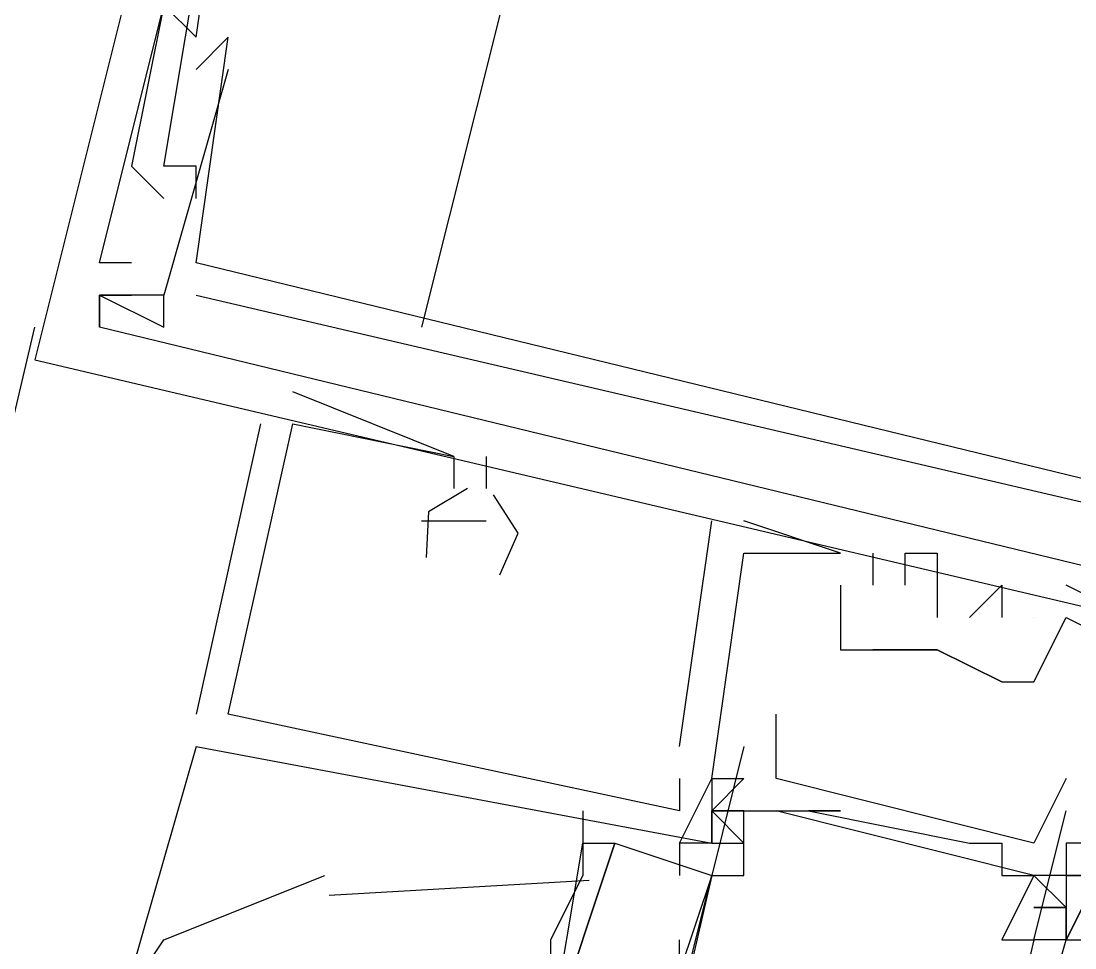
# Model space of a CAD drawing. Header units: feet. Extents: x -84 to 198, y -22 to 181.
# Drawn here: x 119.1943 to 119.6303, y 83.3211 to 83.7045 of the extents above; entities that cross this region are included whole.
import ezdxf

# ---------------------------------------------------------------- set-up
doc = ezdxf.new("R2010")
doc.units = ezdxf.units.FT
doc.layers.add('A-LINEA', color=7, linetype='CONTINUOUS')

msp = doc.modelspace()

# ---------------------------------------------------------------- linework, layer by layer
at = {"layer": 'A-LINEA'}
for p, q in [((119.4133, 83.7911), (119.36, 83.5778)), ((119.4133, 83.7911), (119.36, 83.5778)), ((119.2667, 83.6978), (119.2667, 83.6978)), ((119.2667, 83.6978), (119.2667, 83.6978)), ((119.2667, 83.6978), (119.2667, 83.6978)), ((119.2667, 83.6978), (119.2667, 83.6978)), ((119.2667, 83.6978), (119.2667, 83.6978)), ((119.2667, 83.6978), (119.2667, 83.6978)), ((119.28, 83.6978), (119.28, 83.6978)), ((119.28, 83.6978), (119.28, 83.6978)), ((119.28, 83.6978), (119.28, 83.6978)), ((119.28, 83.6978), (119.28, 83.6978)), ((119.28, 83.6978), (119.28, 83.6978)), ((119.28, 83.6978), (119.28, 83.6978)), ((119.28, 83.6978), (119.28, 83.6978)), ((119.28, 83.6978), (119.28, 83.6978)), ((119.28, 83.6978), (119.28, 83.6978)), ((119.28, 83.6978), (119.28, 83.6978)), ((119.28, 83.6978), (119.28, 83.6978)), ((119.28, 83.6978), (119.28, 83.6978)), ((119.2667, 83.6844), (119.2667, 83.6844)), ((119.2667, 83.6844), (119.2667, 83.6844)), ((119.2667, 83.6844), (119.2667, 83.6844)), ((119.2667, 83.6844), (119.2667, 83.6844)), ((119.2667, 83.6844), (119.2667, 83.6844)), ((119.2667, 83.6844), (119.2667, 83.6844)), ((119.2667, 83.6844), (119.2667, 83.6844)), ((119.2667, 83.6844), (119.2667, 83.6844)), ((119.2667, 83.6844), (119.2667, 83.6844)), ((119.2667, 83.6844), (119.2667, 83.6844)), ((119.2667, 83.6844), (119.2667, 83.6844)), ((119.2667, 83.6844), (119.2667, 83.6844)), ((119.28, 83.6844), (119.28, 83.6844)), ((119.28, 83.6844), (119.28, 83.6844)), ((119.28, 83.6844), (119.28, 83.6844)), ((119.28, 83.6844), (119.28, 83.6844)), ((119.28, 83.6844), (119.28, 83.6844)), ((119.28, 83.6844), (119.28, 83.6844)), ((119.28, 83.6844), (119.28, 83.6844)), ((119.28, 83.6844), (119.28, 83.6844)), ((119.28, 83.6844), (119.28, 83.6844)), ((119.28, 83.6844), (119.28, 83.6844)), ((119.28, 83.6844), (119.28, 83.6844)), ((119.28, 83.6844), (119.28, 83.6844)), ((119.24, 83.6444), (119.24, 83.6444)), ((119.24, 83.6444), (119.24, 83.6444)), ((119.24, 83.6444), (119.24, 83.6444)), ((119.24, 83.6444), (119.24, 83.6444)), ((119.24, 83.6444), (119.24, 83.6444)), ((119.24, 83.6444), (119.24, 83.6444)), ((119.2533, 83.6444), (119.2533, 83.6444)), ((119.2533, 83.6444), (119.2533, 83.6444)), ((119.2533, 83.6444), (119.2533, 83.6444)), ((119.2533, 83.6444), (119.2533, 83.6444)), ((119.2533, 83.6444), (119.2533, 83.6444)), ((119.2533, 83.6444), (119.2533, 83.6444)), ((119.2533, 83.6444), (119.2533, 83.6444)), ((119.2533, 83.6444), (119.2533, 83.6444)), ((119.2533, 83.6444), (119.2533, 83.6444)), ((119.2533, 83.6444), (119.2533, 83.6444)), ((119.2533, 83.6444), (119.2533, 83.6444)), ((119.2533, 83.6444), (119.2533, 83.6444)), ((119.2667, 83.6444), (119.2667, 83.6444)), ((119.2667, 83.6444), (119.2667, 83.6444)), ((119.2667, 83.6444), (119.2667, 83.6444)), ((119.2667, 83.6444), (119.2667, 83.6444)), ((119.2667, 83.6444), (119.2667, 83.6444)), ((119.2667, 83.6444), (119.2667, 83.6444)), ((119.2533, 83.6311), (119.2533, 83.6311)), ((119.2533, 83.6311), (119.2533, 83.6311)), ((119.2533, 83.6311), (119.2533, 83.6311)), ((119.2533, 83.6311), (119.2533, 83.6311)), ((119.2533, 83.6311), (119.2533, 83.6311)), ((119.2533, 83.6311), (119.2533, 83.6311)), ((119.2667, 83.6311), (119.2667, 83.6311)), ((119.2667, 83.6311), (119.2667, 83.6311)), ((119.2667, 83.6311), (119.2667, 83.6311)), ((119.2667, 83.6311), (119.2667, 83.6311)), ((119.2667, 83.6311), (119.2667, 83.6311)), ((119.2667, 83.6311), (119.2667, 83.6311)), ((119.2267, 83.6044), (119.2267, 83.6044)), ((119.2267, 83.6044), (119.2267, 83.6044)), ((119.2267, 83.6044), (119.2267, 83.6044)), ((119.2267, 83.6044), (119.2267, 83.6044)), ((119.2267, 83.6044), (119.2267, 83.6044)), ((119.2267, 83.6044), (119.2267, 83.6044)), ((119.24, 83.6044), (119.24, 83.6044)), ((119.24, 83.6044), (119.24, 83.6044)), ((119.24, 83.6044), (119.24, 83.6044)), ((119.24, 83.6044), (119.24, 83.6044)), ((119.24, 83.6044), (119.24, 83.6044)), ((119.24, 83.6044), (119.24, 83.6044)), ((119.2667, 83.6044), (119.2667, 83.6044)), ((119.2667, 83.6044), (119.2667, 83.6044)), ((119.2667, 83.6044), (119.2667, 83.6044)), ((119.2667, 83.6044), (119.2667, 83.6044)), ((119.2667, 83.6044), (119.2667, 83.6044)), ((119.2667, 83.6044), (119.2667, 83.6044)), ((119.2667, 83.6044), (119.2667, 83.6044)), ((119.2667, 83.6044), (119.2667, 83.6044)), ((119.2667, 83.6044), (119.2667, 83.6044)), ((119.2667, 83.6044), (119.2667, 83.6044)), ((119.2667, 83.6044), (119.2667, 83.6044)), ((119.2667, 83.6044), (119.2667, 83.6044)), ((119.2267, 83.5911), (119.2267, 83.5911)), ((119.2267, 83.5911), (119.2267, 83.5911)), ((119.2267, 83.5911), (119.2267, 83.5911)), ((119.2267, 83.5911), (119.2267, 83.5911)), ((119.2267, 83.5911), (119.2267, 83.5911)), ((119.2267, 83.5911), (119.2267, 83.5911)), ((119.2267, 83.5911), (119.2267, 83.5911)), ((119.2267, 83.5911), (119.2267, 83.5911)), ((119.2267, 83.5911), (119.2267, 83.5911)), ((119.2267, 83.5911), (119.2267, 83.5911)), ((119.2267, 83.5911), (119.2267, 83.5911)), ((119.2267, 83.5911), (119.2267, 83.5911)), ((119.2267, 83.5911), (119.2267, 83.5911)), ((119.2267, 83.5911), (119.2267, 83.5911)), ((119.2267, 83.5911), (119.2267, 83.5911)), ((119.2267, 83.5911), (119.2267, 83.5911)), ((119.2267, 83.5911), (119.2267, 83.5911)), ((119.2267, 83.5911), (119.2267, 83.5911)), ((119.2267, 83.5911), (119.2267, 83.5911)), ((119.2267, 83.5911), (119.2267, 83.5911)), ((119.2267, 83.5911), (119.2267, 83.5911)), ((119.2267, 83.5911), (119.2267, 83.5911)), ((119.2267, 83.5911), (119.2267, 83.5911)), ((119.2267, 83.5911), (119.2267, 83.5911)), ((119.2267, 83.5911), (119.2267, 83.5911)), ((119.2267, 83.5911), (119.2267, 83.5911)), ((119.2267, 83.5911), (119.2267, 83.5911)), ((119.2267, 83.5911), (119.2267, 83.5911)), ((119.2267, 83.5911), (119.2267, 83.5911)), ((119.2267, 83.5911), (119.2267, 83.5911)), ((119.24, 83.5911), (119.24, 83.5911)), ((119.24, 83.5911), (119.24, 83.5911)), ((119.24, 83.5911), (119.24, 83.5911)), ((119.24, 83.5911), (119.24, 83.5911)), ((119.24, 83.5911), (119.24, 83.5911)), ((119.24, 83.5911), (119.24, 83.5911)), ((119.2533, 83.5911), (119.2533, 83.5911)), ((119.2533, 83.5911), (119.2533, 83.5911)), ((119.2533, 83.5911), (119.2533, 83.5911)), ((119.2533, 83.5911), (119.2533, 83.5911)), ((119.2533, 83.5911), (119.2533, 83.5911)), ((119.2533, 83.5911), (119.2533, 83.5911)), ((119.2533, 83.5911), (119.2533, 83.5911)), ((119.2533, 83.5911), (119.2533, 83.5911)), ((119.2533, 83.5911), (119.2533, 83.5911)), ((119.2533, 83.5911), (119.2533, 83.5911)), ((119.2533, 83.5911), (119.2533, 83.5911)), ((119.2533, 83.5911), (119.2533, 83.5911)), ((119.2533, 83.5911), (119.2533, 83.5911)), ((119.2533, 83.5911), (119.2533, 83.5911)), ((119.2533, 83.5911), (119.2533, 83.5911)), ((119.2533, 83.5911), (119.2533, 83.5911)), ((119.2533, 83.5911), (119.2533, 83.5911)), ((119.2533, 83.5911), (119.2533, 83.5911)), ((119.2533, 83.5911), (119.2533, 83.5911)), ((119.2533, 83.5911), (119.2533, 83.5911)), ((119.2533, 83.5911), (119.2533, 83.5911)), ((119.2533, 83.5911), (119.2533, 83.5911)), ((119.2533, 83.5911), (119.2533, 83.5911)), ((119.2533, 83.5911), (119.2533, 83.5911)), ((119.2667, 83.5911), (119.2667, 83.5911)), ((119.2667, 83.5911), (119.2667, 83.5911)), ((119.2667, 83.5911), (119.2667, 83.5911)), ((119.2667, 83.5911), (119.2667, 83.5911)), ((119.2667, 83.5911), (119.2667, 83.5911)), ((119.2667, 83.5911), (119.2667, 83.5911)), ((119.2667, 83.5911), (119.2667, 83.5911)), ((119.2667, 83.5911), (119.2667, 83.5911)), ((119.2667, 83.5911), (119.2667, 83.5911)), ((119.2667, 83.5911), (119.2667, 83.5911)), ((119.2667, 83.5911), (119.2667, 83.5911)), ((119.2667, 83.5911), (119.2667, 83.5911)), ((117.56, 76.6311), (119.2, 83.5778)), ((117.56, 76.6311), (119.2, 83.5778)), ((119.2267, 83.5778), (119.2267, 83.5778)), ((119.2267, 83.5778), (119.2267, 83.5778)), ((119.2267, 83.5778), (119.2267, 83.5778)), ((119.2267, 83.5778), (119.2267, 83.5778)), ((119.2267, 83.5778), (119.2267, 83.5778)), ((119.2267, 83.5778), (119.2267, 83.5778)), ((119.2267, 83.5778), (119.2267, 83.5778)), ((119.2267, 83.5778), (119.2267, 83.5778)), ((119.2267, 83.5778), (119.2267, 83.5778)), ((119.2267, 83.5778), (119.2267, 83.5778)), ((119.2267, 83.5778), (119.2267, 83.5778)), ((119.2267, 83.5778), (119.2267, 83.5778)), ((119.2267, 83.5778), (119.2267, 83.5778)), ((119.2267, 83.5778), (119.2267, 83.5778)), ((119.2267, 83.5778), (119.2267, 83.5778)), ((119.2267, 83.5778), (119.2267, 83.5778)), ((119.2267, 83.5778), (119.2267, 83.5778)), ((119.2267, 83.5778), (119.2267, 83.5778)), ((119.2533, 83.5778), (119.2533, 83.5778)), ((119.2533, 83.5778), (119.2533, 83.5778)), ((119.2533, 83.5778), (119.2533, 83.5778)), ((119.2533, 83.5778), (119.2533, 83.5778)), ((119.2533, 83.5778), (119.2533, 83.5778)), ((119.2533, 83.5778), (119.2533, 83.5778)), ((119.2533, 83.5778), (119.2533, 83.5778)), ((119.2533, 83.5778), (119.2533, 83.5778)), ((119.2533, 83.5778), (119.2533, 83.5778)), ((119.2533, 83.5778), (119.2533, 83.5778)), ((119.2533, 83.5778), (119.2533, 83.5778)), ((119.2533, 83.5778), (119.2533, 83.5778)), ((119.2, 83.5644), (119.2, 83.5644)), ((119.2, 83.5644), (119.2, 83.5644)), ((119.2, 83.5644), (119.2, 83.5644)), ((119.2, 83.5644), (119.2, 83.5644)), ((119.2, 83.5644), (119.2, 83.5644)), ((119.2, 83.5644), (119.2, 83.5644)), ((119.3733, 83.5244), (119.3067, 83.5511)), ((119.3067, 83.5511), (119.3067, 83.5511)), ((119.3733, 83.5244), (119.3067, 83.5511)), ((119.3067, 83.5511), (119.3067, 83.5511)), ((119.3733, 83.5244), (119.3067, 83.5511)), ((119.3067, 83.5511), (119.3067, 83.5511)), ((119.3733, 83.5244), (119.3067, 83.5511)), ((119.3067, 83.5511), (119.3067, 83.5511)), ((119.3733, 83.5244), (119.3067, 83.5511)), ((119.3067, 83.5511), (119.3067, 83.5511)), ((119.3733, 83.5244), (119.3067, 83.5511)), ((119.3067, 83.5511), (119.3067, 83.5511)), ((119.2933, 83.5378), (119.2667, 83.4178)), ((119.2933, 83.5378), (119.2667, 83.4178)), ((119.2933, 83.5378), (119.2667, 83.4178)), ((119.2933, 83.5378), (119.2667, 83.4178)), ((119.2933, 83.5378), (119.2667, 83.4178)), ((119.2933, 83.5378), (119.2667, 83.4178)), ((119.2933, 83.5378), (119.2933, 83.5378)), ((119.2933, 83.5378), (119.2933, 83.5378)), ((119.2933, 83.5378), (119.2933, 83.5378)), ((119.2933, 83.5378), (119.2933, 83.5378)), ((119.2933, 83.5378), (119.2933, 83.5378)), ((119.2933, 83.5378), (119.2933, 83.5378)), ((119.3067, 83.5378), (119.3067, 83.5378)), ((119.3067, 83.5378), (119.3067, 83.5378)), ((119.3067, 83.5378), (119.3067, 83.5378)), ((119.3067, 83.5378), (119.3067, 83.5378)), ((119.3067, 83.5378), (119.3067, 83.5378)), ((119.3067, 83.5378), (119.3067, 83.5378)), ((119.3067, 83.5378), (119.3067, 83.5378)), ((119.3067, 83.5378), (119.3067, 83.5378)), ((119.3067, 83.5378), (119.3067, 83.5378)), ((119.3067, 83.5378), (119.3067, 83.5378)), ((119.3067, 83.5378), (119.3067, 83.5378)), ((119.3067, 83.5378), (119.3067, 83.5378)), ((119.3733, 83.5244), (119.3733, 83.5244)), ((119.3733, 83.5244), (119.3733, 83.5244)), ((119.3733, 83.5244), (119.3733, 83.5244)), ((119.3733, 83.5244), (119.3733, 83.5244)), ((119.3733, 83.5244), (119.3733, 83.5244)), ((119.3733, 83.5244), (119.3733, 83.5244)), ((119.3733, 83.5244), (119.3733, 83.5244)), ((119.3733, 83.5244), (119.3733, 83.5244)), ((119.3733, 83.5244), (119.3733, 83.5244)), ((119.3733, 83.5244), (119.3733, 83.5244)), ((119.3733, 83.5244), (119.3733, 83.5244)), ((119.3733, 83.5244), (119.3733, 83.5244)), ((119.3867, 83.5244), (119.3867, 83.5111)), ((119.3867, 83.5244), (119.3867, 83.5244)), ((119.3867, 83.5244), (119.3867, 83.5111)), ((119.3867, 83.5244), (119.3867, 83.5244)), ((119.3867, 83.5244), (119.3867, 83.5111)), ((119.3867, 83.5244), (119.3867, 83.5244)), ((119.3867, 83.5244), (119.3867, 83.5111)), ((119.3867, 83.5244), (119.3867, 83.5244)), ((119.3867, 83.5244), (119.3867, 83.5111)), ((119.3867, 83.5244), (119.3867, 83.5244)), ((119.3867, 83.5244), (119.3867, 83.5111)), ((119.3867, 83.5244), (119.3867, 83.5244)), ((119.3733, 83.5111), (119.3733, 83.5111)), ((119.3733, 83.5111), (119.3733, 83.5111)), ((119.3733, 83.5111), (119.3733, 83.5111)), ((119.3733, 83.5111), (119.3733, 83.5111)), ((119.3733, 83.5111), (119.3733, 83.5111)), ((119.3733, 83.5111), (119.3733, 83.5111)), ((119.3867, 83.5111), (119.3867, 83.5111)), ((119.3867, 83.5111), (119.3867, 83.5111)), ((119.3867, 83.5111), (119.3867, 83.5111)), ((119.3867, 83.5111), (119.3867, 83.5111)), ((119.3867, 83.5111), (119.3867, 83.5111)), ((119.3867, 83.5111), (119.3867, 83.5111)), ((119.36, 83.4978), (119.36, 83.4978)), ((119.36, 83.4978), (119.36, 83.4978)), ((119.36, 83.4978), (119.36, 83.4978)), ((119.36, 83.4978), (119.36, 83.4978)), ((119.36, 83.4978), (119.36, 83.4978)), ((119.36, 83.4978), (119.36, 83.4978)), ((119.3733, 83.4978), (119.3733, 83.4978)), ((119.3733, 83.4978), (119.3733, 83.4978)), ((119.3733, 83.4978), (119.3733, 83.4978)), ((119.3733, 83.4978), (119.3733, 83.4978)), ((119.3733, 83.4978), (119.3733, 83.4978)), ((119.3733, 83.4978), (119.3733, 83.4978)), ((119.3867, 83.4978), (119.3867, 83.4978)), ((119.3867, 83.4978), (119.3867, 83.4978)), ((119.3867, 83.4978), (119.3867, 83.4978)), ((119.3867, 83.4978), (119.3867, 83.4978)), ((119.3867, 83.4978), (119.3867, 83.4978)), ((119.3867, 83.4978), (119.3867, 83.4978)), ((119.4667, 83.4044), (119.48, 83.4978)), ((119.4667, 83.4044), (119.48, 83.4978)), ((119.4667, 83.4044), (119.48, 83.4978)), ((119.4667, 83.4044), (119.48, 83.4978)), ((119.4667, 83.4044), (119.48, 83.4978)), ((119.4667, 83.4044), (119.48, 83.4978)), ((119.48, 83.4978), (119.48, 83.4978)), ((119.48, 83.4978), (119.48, 83.4978)), ((119.48, 83.4978), (119.48, 83.4978)), ((119.48, 83.4978), (119.48, 83.4978)), ((119.48, 83.4978), (119.48, 83.4978)), ((119.48, 83.4978), (119.48, 83.4978)), ((119.4933, 83.4978), (119.4933, 83.4978)), ((119.4933, 83.4978), (119.4933, 83.4978)), ((119.4933, 83.4978), (119.4933, 83.4978)), ((119.4933, 83.4978), (119.4933, 83.4978)), ((119.4933, 83.4978), (119.4933, 83.4978)), ((119.4933, 83.4978), (119.4933, 83.4978)), ((119.4933, 83.4844), (119.4933, 83.4844)), ((119.4933, 83.4844), (119.4933, 83.4844)), ((119.4933, 83.4844), (119.4933, 83.4844)), ((119.4933, 83.4844), (119.4933, 83.4844)), ((119.4933, 83.4844), (119.4933, 83.4844)), ((119.4933, 83.4844), (119.4933, 83.4844)), ((119.4933, 83.4844), (119.4933, 83.4844)), ((119.4933, 83.4844), (119.4933, 83.4844)), ((119.4933, 83.4844), (119.4933, 83.4844)), ((119.4933, 83.4844), (119.4933, 83.4844)), ((119.4933, 83.4844), (119.4933, 83.4844)), ((119.4933, 83.4844), (119.4933, 83.4844)), ((119.5333, 83.4844), (119.5333, 83.4844)), ((119.5333, 83.4844), (119.5333, 83.4844)), ((119.5333, 83.4844), (119.5333, 83.4844)), ((119.5333, 83.4844), (119.5333, 83.4844)), ((119.5333, 83.4844), (119.5333, 83.4844)), ((119.5333, 83.4844), (119.5333, 83.4844)), ((119.5333, 83.4844), (119.5333, 83.4844)), ((119.5333, 83.4844), (119.5333, 83.4844)), ((119.5333, 83.4844), (119.5333, 83.4844)), ((119.5333, 83.4844), (119.5333, 83.4844)), ((119.5333, 83.4844), (119.5333, 83.4844)), ((119.5333, 83.4844), (119.5333, 83.4844)), ((119.5467, 83.4844), (119.5467, 83.4844)), ((119.5467, 83.4844), (119.5467, 83.4844)), ((119.5467, 83.4844), (119.5467, 83.4844)), ((119.5467, 83.4844), (119.5467, 83.4844)), ((119.5467, 83.4844), (119.5467, 83.4844)), ((119.5467, 83.4844), (119.5467, 83.4844)), ((119.56, 83.4844), (119.56, 83.4844)), ((119.56, 83.4844), (119.56, 83.4844)), ((119.56, 83.4844), (119.56, 83.4844)), ((119.56, 83.4844), (119.56, 83.4844)), ((119.56, 83.4844), (119.56, 83.4844)), ((119.56, 83.4844), (119.56, 83.4844)), ((119.5733, 83.4844), (119.5733, 83.4844)), ((119.5733, 83.4844), (119.5733, 83.4844)), ((119.5733, 83.4844), (119.5733, 83.4844)), ((119.5733, 83.4844), (119.5733, 83.4844)), ((119.5733, 83.4844), (119.5733, 83.4844)), ((119.5733, 83.4844), (119.5733, 83.4844)), ((119.5333, 83.4711), (119.5333, 83.4711)), ((119.5333, 83.4711), (119.5333, 83.4711)), ((119.5333, 83.4711), (119.5333, 83.4711)), ((119.5333, 83.4711), (119.5333, 83.4711)), ((119.5333, 83.4711), (119.5333, 83.4711)), ((119.5333, 83.4711), (119.5333, 83.4711)), ((119.5467, 83.4711), (119.5467, 83.4711)), ((119.5467, 83.4711), (119.5467, 83.4711)), ((119.5467, 83.4711), (119.5467, 83.4711)), ((119.5467, 83.4711), (119.5467, 83.4711)), ((119.5467, 83.4711), (119.5467, 83.4711)), ((119.5467, 83.4711), (119.5467, 83.4711)), ((119.56, 83.4711), (119.56, 83.4711)), ((119.56, 83.4711), (119.56, 83.4711)), ((119.56, 83.4711), (119.56, 83.4711)), ((119.56, 83.4711), (119.56, 83.4711)), ((119.56, 83.4711), (119.56, 83.4711)), ((119.56, 83.4711), (119.56, 83.4711)), ((119.6, 83.4711), (119.6, 83.4711)), ((119.6, 83.4711), (119.6, 83.4711)), ((119.6, 83.4711), (119.6, 83.4711)), ((119.6, 83.4711), (119.6, 83.4711)), ((119.6, 83.4711), (119.6, 83.4711)), ((119.6, 83.4711), (119.6, 83.4711)), ((119.6267, 83.4711), (119.6267, 83.4711)), ((119.6267, 83.4711), (119.6267, 83.4711)), ((119.6267, 83.4711), (119.6267, 83.4711)), ((119.6267, 83.4711), (119.6267, 83.4711)), ((119.6267, 83.4711), (119.6267, 83.4711)), ((119.6267, 83.4711), (119.6267, 83.4711)), ((119.5733, 83.4578), (119.5733, 83.4578)), ((119.5733, 83.4578), (119.5733, 83.4578)), ((119.5733, 83.4578), (119.5733, 83.4578)), ((119.5733, 83.4578), (119.5733, 83.4578)), ((119.5733, 83.4578), (119.5733, 83.4578)), ((119.5733, 83.4578), (119.5733, 83.4578)), ((119.5867, 83.4578), (119.5867, 83.4578)), ((119.5867, 83.4578), (119.5867, 83.4578)), ((119.5867, 83.4578), (119.5867, 83.4578)), ((119.5867, 83.4578), (119.5867, 83.4578)), ((119.5867, 83.4578), (119.5867, 83.4578)), ((119.5867, 83.4578), (119.5867, 83.4578)), ((119.6, 83.4578), (119.6, 83.4578)), ((119.6, 83.4578), (119.6, 83.4578)), ((119.6, 83.4578), (119.6, 83.4578)), ((119.6, 83.4578), (119.6, 83.4578)), ((119.6, 83.4578), (119.6, 83.4578)), ((119.6, 83.4578), (119.6, 83.4578)), ((119.6133, 83.4578), (119.6133, 83.4578)), ((119.6133, 83.4578), (119.6133, 83.4578)), ((119.6133, 83.4578), (119.6133, 83.4578)), ((119.6133, 83.4578), (119.6133, 83.4578)), ((119.6133, 83.4578), (119.6133, 83.4578)), ((119.6133, 83.4578), (119.6133, 83.4578)), ((119.6133, 83.4578), (119.6133, 83.4578)), ((119.6133, 83.4578), (119.6133, 83.4578)), ((119.6133, 83.4578), (119.6133, 83.4578)), ((119.6133, 83.4578), (119.6133, 83.4578)), ((119.6133, 83.4578), (119.6133, 83.4578)), ((119.6133, 83.4578), (119.6133, 83.4578)), ((119.6267, 83.4578), (119.6267, 83.4578)), ((119.6267, 83.4578), (119.6267, 83.4578)), ((119.6267, 83.4578), (119.6267, 83.4578)), ((119.6267, 83.4578), (119.6267, 83.4578)), ((119.6267, 83.4578), (119.6267, 83.4578)), ((119.6267, 83.4578), (119.6267, 83.4578)), ((119.6267, 83.4578), (119.6267, 83.4578)), ((119.6267, 83.4578), (119.6267, 83.4578)), ((119.6267, 83.4578), (119.6267, 83.4578)), ((119.6267, 83.4578), (119.6267, 83.4578)), ((119.6267, 83.4578), (119.6267, 83.4578)), ((119.6267, 83.4578), (119.6267, 83.4578)), ((119.5333, 83.4444), (119.5333, 83.4444)), ((119.5333, 83.4444), (119.5333, 83.4444)), ((119.5333, 83.4444), (119.5333, 83.4444)), ((119.5333, 83.4444), (119.5333, 83.4444)), ((119.5333, 83.4444), (119.5333, 83.4444)), ((119.5333, 83.4444), (119.5333, 83.4444)), ((119.5467, 83.4444), (119.5467, 83.4444)), ((119.5467, 83.4444), (119.5467, 83.4444)), ((119.5467, 83.4444), (119.5467, 83.4444)), ((119.5467, 83.4444), (119.5467, 83.4444)), ((119.5467, 83.4444), (119.5467, 83.4444)), ((119.5467, 83.4444), (119.5467, 83.4444)), ((119.5467, 83.4444), (119.5467, 83.4444)), ((119.5467, 83.4444), (119.5467, 83.4444)), ((119.5733, 83.4444), (119.5733, 83.4444)), ((119.5733, 83.4444), (119.5733, 83.4444)), ((119.5733, 83.4444), (119.5733, 83.4444)), ((119.5733, 83.4444), (119.5733, 83.4444)), ((119.5733, 83.4444), (119.5733, 83.4444)), ((119.5733, 83.4444), (119.5733, 83.4444)), ((119.5733, 83.4444), (119.5733, 83.4444)), ((119.5733, 83.4444), (119.5733, 83.4444)), ((119.5733, 83.4444), (119.5733, 83.4444)), ((119.5733, 83.4444), (119.5733, 83.4444)), ((119.6, 83.4311), (119.6, 83.4311)), ((119.6, 83.4311), (119.6, 83.4311)), ((119.6, 83.4311), (119.6, 83.4311)), ((119.6, 83.4311), (119.6, 83.4311)), ((119.6, 83.4311), (119.6, 83.4311)), ((119.6, 83.4311), (119.6, 83.4311)), ((119.6133, 83.4311), (119.6133, 83.4311)), ((119.6133, 83.4311), (119.6133, 83.4311)), ((119.6133, 83.4311), (119.6133, 83.4311)), ((119.6133, 83.4311), (119.6133, 83.4311)), ((119.6133, 83.4311), (119.6133, 83.4311)), ((119.6133, 83.4311), (119.6133, 83.4311)), ((119.2667, 83.4178), (119.2667, 83.4178)), ((119.2667, 83.4178), (119.2667, 83.4178)), ((119.2667, 83.4178), (119.2667, 83.4178)), ((119.2667, 83.4178), (119.2667, 83.4178)), ((119.2667, 83.4178), (119.2667, 83.4178)), ((119.2667, 83.4178), (119.2667, 83.4178)), ((119.28, 83.4178), (119.28, 83.4178)), ((119.28, 83.4178), (119.28, 83.4178)), ((119.28, 83.4178), (119.28, 83.4178)), ((119.28, 83.4178), (119.28, 83.4178)), ((119.28, 83.4178), (119.28, 83.4178)), ((119.28, 83.4178), (119.28, 83.4178)), ((119.5067, 83.4178), (119.5067, 83.4178)), ((119.5067, 83.4178), (119.5067, 83.4178)), ((119.2667, 83.4044), (119.24, 83.3111)), ((119.2667, 83.4044), (119.24, 83.3111)), ((119.2667, 83.4044), (119.2667, 83.4044)), ((119.2667, 83.4044), (119.2667, 83.4044)), ((119.2667, 83.4044), (119.2667, 83.4044)), ((119.2667, 83.4044), (119.2667, 83.4044)), ((119.2667, 83.4044), (119.2667, 83.4044)), ((119.2667, 83.4044), (119.2667, 83.4044)), ((119.2667, 83.4044), (119.2667, 83.4044)), ((119.2667, 83.4044), (119.2667, 83.4044)), ((119.2667, 83.4044), (119.2667, 83.4044)), ((119.2667, 83.4044), (119.2667, 83.4044)), ((119.2667, 83.4044), (119.2667, 83.4044)), ((119.2667, 83.4044), (119.2667, 83.4044)), ((119.4667, 83.4044), (119.4667, 83.4044)), ((119.4667, 83.4044), (119.4667, 83.4044)), ((119.4667, 83.4044), (119.4667, 83.4044)), ((119.4667, 83.4044), (119.4667, 83.4044)), ((119.4667, 83.4044), (119.4667, 83.4044)), ((119.4667, 83.4044), (119.4667, 83.4044)), ((119.4933, 83.4044), (119.48, 83.3511)), ((119.4933, 83.4044), (119.48, 83.3511)), ((119.4933, 83.4044), (119.4933, 83.4044)), ((119.4933, 83.4044), (119.4933, 83.4044)), ((119.5067, 83.4044), (119.5067, 83.4044)), ((119.5067, 83.4044), (119.5067, 83.4044)), ((119.4667, 83.3911), (119.4667, 83.3911)), ((119.4667, 83.3911), (119.4667, 83.3911)), ((119.4667, 83.3911), (119.4667, 83.3911)), ((119.4667, 83.3911), (119.4667, 83.3911)), ((119.4667, 83.3911), (119.4667, 83.3911)), ((119.4667, 83.3911), (119.4667, 83.3911)), ((119.48, 83.3911), (119.4933, 83.3911)), ((119.48, 83.3911), (119.48, 83.3911)), ((119.48, 83.3911), (119.48, 83.3911)), ((119.48, 83.3911), (119.48, 83.3911)), ((119.48, 83.3911), (119.4933, 83.3911)), ((119.48, 83.3911), (119.48, 83.3911)), ((119.48, 83.3911), (119.48, 83.3911)), ((119.48, 83.3911), (119.48, 83.3911)), ((119.48, 83.3911), (119.4933, 83.3911)), ((119.48, 83.3911), (119.48, 83.3911)), ((119.48, 83.3911), (119.48, 83.3911)), ((119.48, 83.3911), (119.48, 83.3911)), ((119.48, 83.3911), (119.4933, 83.3911)), ((119.48, 83.3911), (119.48, 83.3911)), ((119.48, 83.3911), (119.48, 83.3911)), ((119.48, 83.3911), (119.48, 83.3911)), ((119.48, 83.3911), (119.4933, 83.3911)), ((119.48, 83.3911), (119.48, 83.3911)), ((119.48, 83.3911), (119.48, 83.3911)), ((119.48, 83.3911), (119.48, 83.3911)), ((119.48, 83.3911), (119.4933, 83.3911)), ((119.48, 83.3911), (119.48, 83.3911)), ((119.48, 83.3911), (119.48, 83.3911)), ((119.48, 83.3911), (119.48, 83.3911)), ((119.5067, 83.3911), (119.5067, 83.3911)), ((119.5067, 83.3911), (119.5067, 83.3911)), ((119.6267, 83.3911), (119.6267, 83.3911)), ((119.6267, 83.3911), (119.6267, 83.3911)), ((119.4267, 83.3778), (119.4267, 83.3644)), ((119.4267, 83.3778), (119.4267, 83.3644)), ((119.4667, 83.3778), (119.4667, 83.3778)), ((119.4667, 83.3778), (119.4667, 83.3778)), ((119.4667, 83.3778), (119.4667, 83.3778)), ((119.4667, 83.3778), (119.4667, 83.3778)), ((119.4667, 83.3778), (119.4667, 83.3778)), ((119.4667, 83.3778), (119.4667, 83.3778)), ((119.48, 83.3778), (119.48, 83.3778)), ((119.48, 83.3778), (119.48, 83.3778)), ((119.48, 83.3778), (119.48, 83.3778)), ((119.48, 83.3778), (119.48, 83.3778)), ((119.48, 83.3778), (119.48, 83.3778)), ((119.48, 83.3778), (119.48, 83.3778)), ((119.4933, 83.3778), (119.4933, 83.3778)), ((119.4933, 83.3778), (119.4933, 83.3778)), ((119.5067, 83.3778), (119.5067, 83.3778)), ((119.6133, 83.3511), (119.5067, 83.3778)), ((119.6133, 83.3511), (119.5067, 83.3778)), ((119.6133, 83.3511), (119.5067, 83.3778)), ((119.5067, 83.3778), (119.5067, 83.3778)), ((119.6133, 83.3511), (119.5067, 83.3778)), ((119.6133, 83.3511), (119.5067, 83.3778)), ((119.6133, 83.3511), (119.5067, 83.3778)), ((119.52, 83.3778), (119.52, 83.3778)), ((119.52, 83.3778), (119.52, 83.3778)), ((119.5333, 83.3778), (119.5333, 83.3778)), ((119.5333, 83.3778), (119.5333, 83.3778)), ((119.6267, 83.3778), (119.6267, 83.3778)), ((119.6267, 83.3778), (119.6267, 83.3778)), ((119.4667, 83.3644), (119.4667, 83.3511)), ((119.4667, 83.3644), (119.4667, 83.3644)), ((119.4667, 83.3644), (119.4667, 83.3644)), ((119.4667, 83.3644), (119.4667, 83.3644)), ((119.4667, 83.3644), (119.4667, 83.3511)), ((119.4667, 83.3644), (119.4667, 83.3644)), ((119.4667, 83.3644), (119.4667, 83.3644)), ((119.4667, 83.3644), (119.4667, 83.3644)), ((119.48, 83.3644), (119.4933, 83.3644)), ((119.48, 83.3644), (119.48, 83.3644)), ((119.48, 83.3644), (119.48, 83.3644)), ((119.48, 83.3644), (119.4933, 83.3644)), ((119.48, 83.3644), (119.48, 83.3644)), ((119.48, 83.3644), (119.48, 83.3644)), ((119.48, 83.3644), (119.4933, 83.3644)), ((119.48, 83.3644), (119.48, 83.3644)), ((119.48, 83.3644), (119.48, 83.3644)), ((119.48, 83.3644), (119.4933, 83.3644)), ((119.48, 83.3644), (119.48, 83.3644)), ((119.48, 83.3644), (119.48, 83.3644)), ((119.48, 83.3644), (119.4933, 83.3644)), ((119.48, 83.3644), (119.48, 83.3644)), ((119.48, 83.3644), (119.48, 83.3644)), ((119.48, 83.3644), (119.4933, 83.3644)), ((119.48, 83.3644), (119.48, 83.3644)), ((119.48, 83.3644), (119.48, 83.3644)), ((119.5867, 83.3644), (119.5867, 83.3644)), ((119.5867, 83.3644), (119.5867, 83.3644)), ((119.6, 83.3644), (119.6, 83.3644)), ((119.6, 83.3644), (119.6, 83.3644)), ((119.6133, 83.3644), (119.6133, 83.3644)), ((119.6133, 83.3644), (119.6133, 83.3644)), ((119.6267, 83.3644), (119.6267, 83.3644)), ((119.6267, 83.3644), (119.6267, 83.3644)), ((119.6267, 83.3644), (119.6267, 83.3644)), ((119.6267, 83.3644), (119.6267, 83.3644)), ((119.6267, 83.3644), (119.6267, 83.3644)), ((119.6267, 83.3644), (119.6267, 83.3644)), ((119.4293, 83.349), (119.3217, 83.3428)), ((119.4293, 83.349), (119.3217, 83.3428)), ((119.48, 83.3511), (119.4533, 83.2711)), ((119.48, 83.3511), (119.4533, 83.2711)), ((119.48, 83.3511), (119.48, 83.3511)), ((119.48, 83.3511), (119.48, 83.3511)), ((119.48, 83.3511), (119.48, 83.3511)), ((119.48, 83.3511), (119.48, 83.3511)), ((119.48, 83.3511), (119.48, 83.3511)), ((119.48, 83.3511), (119.48, 83.3511)), ((119.4933, 83.3511), (119.4933, 83.3511)), ((119.4933, 83.3511), (119.4933, 83.3511)), ((119.6, 83.3511), (119.6, 83.3511)), ((119.6, 83.3511), (119.6, 83.3511)), ((119.6133, 83.3511), (119.6133, 83.3511)), ((119.6133, 83.3511), (119.6133, 83.3511)), ((119.6267, 83.3511), (119.6267, 83.3511)), ((119.6267, 83.3511), (119.6267, 83.3511)), ((119.6267, 83.3511), (119.6267, 83.3511)), ((119.6267, 83.3511), (119.6267, 83.3511)), ((119.6267, 83.3511), (119.6267, 83.3511)), ((119.6267, 83.3511), (119.6267, 83.3511)), ((119.6267, 83.3511), (119.6267, 83.3511)), ((119.6267, 83.3511), (119.6267, 83.3511)), ((119.6267, 83.3511), (119.6267, 83.3511)), ((119.6267, 83.3511), (119.6267, 83.3511)), ((119.6267, 83.3511), (119.6267, 83.3511)), ((119.6267, 83.3511), (119.6267, 83.3511)), ((119.6267, 83.3378), (119.6133, 83.3378)), ((119.6267, 83.3378), (119.6133, 83.3378)), ((119.6267, 83.3378), (119.6267, 83.3378)), ((119.6267, 83.3378), (119.6267, 83.3378)), ((119.6267, 83.3378), (119.6267, 83.3378)), ((119.6267, 83.3378), (119.6267, 83.3378)), ((119.6267, 83.3378), (119.6267, 83.3378)), ((119.6267, 83.3378), (119.6267, 83.3378)), ((119.6267, 83.3378), (119.6267, 83.3378)), ((119.6267, 83.3378), (119.6267, 83.3378)), ((119.2533, 83.3244), (119.2533, 83.3244)), ((119.2533, 83.3244), (119.2533, 83.3244)), ((119.4667, 83.2978), (119.4667, 83.3244)), ((119.4667, 83.2978), (119.4667, 83.3244)), ((119.6, 83.3244), (119.6, 83.3244)), ((119.6, 83.3244), (119.6, 83.3244)), ((119.6133, 83.3244), (119.6133, 83.3244)), ((119.6133, 83.3244), (119.6133, 83.3244)), ((119.6133, 83.3244), (119.6133, 83.3244)), ((119.6133, 83.3244), (119.6133, 83.3244)), ((119.6267, 83.3244), (119.6267, 83.3244)), ((119.6267, 83.3244), (119.6267, 83.3244)), ((119.6267, 83.3244), (119.6267, 83.3244)), ((119.6267, 83.3244), (119.6267, 83.3244)), ((119.6267, 83.3244), (119.6267, 83.3244)), ((119.6267, 83.3244), (119.6267, 83.3244)), ((119.6267, 83.3244), (119.6267, 83.3244)), ((119.6267, 83.3244), (119.6267, 83.3244)), ((119.6267, 83.3244), (119.6267, 83.3244)), ((119.6267, 83.3244), (119.6267, 83.3244)), ((119.6267, 83.3244), (119.6267, 83.3244)), ((119.6267, 83.3244), (119.6267, 83.3244)), ((119.6267, 83.3244), (119.6267, 83.3244)), ((119.6267, 83.3244), (119.6267, 83.3244))]:
    msp.add_line(p, q, dxfattribs=at)
for points in [[(119.2667, 83.6311), (119.2667, 83.6444), (119.2533, 83.6444), (119.2667, 83.7244), (119.2533, 83.7378), (119.28, 83.8311), (119.2933, 83.8311), (119.3067, 83.8444), (119.28, 83.8444)], [(119.2667, 83.6311), (119.2667, 83.6444), (119.2533, 83.6444), (119.2667, 83.7244), (119.2533, 83.7378), (119.28, 83.8311), (119.2933, 83.8311), (119.3067, 83.8444), (119.28, 83.8444)], [(119.2667, 83.6311), (119.2667, 83.6444), (119.2533, 83.6444), (119.2667, 83.7244), (119.2533, 83.7378), (119.28, 83.8311), (119.2933, 83.8311), (119.3067, 83.8444), (119.28, 83.8444)], [(119.2667, 83.6311), (119.2667, 83.6444), (119.2533, 83.6444), (119.2667, 83.7244), (119.2533, 83.7378), (119.28, 83.8311), (119.2933, 83.8311), (119.3067, 83.8444), (119.28, 83.8444)], [(119.2667, 83.6311), (119.2667, 83.6444), (119.2533, 83.6444), (119.2667, 83.7244), (119.2533, 83.7378), (119.28, 83.8311), (119.2933, 83.8311), (119.3067, 83.8444), (119.28, 83.8444)], [(119.2667, 83.6311), (119.2667, 83.6444), (119.2533, 83.6444), (119.2667, 83.7244), (119.2533, 83.7378), (119.28, 83.8311), (119.2933, 83.8311), (119.3067, 83.8444), (119.28, 83.8444)], [(119.2933, 83.7911), (119.28, 83.7911), (119.2533, 83.7244), (119.24, 83.7244), (119.2, 83.5644), (119.88, 83.4044), (119.88, 83.4178), (119.8667, 83.4178)], [(119.2933, 83.7911), (119.28, 83.7911), (119.2533, 83.7244), (119.24, 83.7244), (119.2, 83.5644), (119.88, 83.4044), (119.88, 83.4178), (119.8667, 83.4178)], [(119.2933, 83.7911), (119.28, 83.7911), (119.2533, 83.7244), (119.24, 83.7244), (119.2, 83.5644), (119.88, 83.4044), (119.88, 83.4178), (119.8667, 83.4178)], [(119.2933, 83.7911), (119.28, 83.7911), (119.2533, 83.7244), (119.24, 83.7244), (119.2, 83.5644), (119.88, 83.4044), (119.88, 83.4178), (119.8667, 83.4178)], [(119.2933, 83.7911), (119.28, 83.7911), (119.2533, 83.7244), (119.24, 83.7244), (119.2, 83.5644), (119.88, 83.4044), (119.88, 83.4178), (119.8667, 83.4178)], [(119.2933, 83.7911), (119.28, 83.7911), (119.2533, 83.7244), (119.24, 83.7244), (119.2, 83.5644), (119.88, 83.4044), (119.88, 83.4178), (119.8667, 83.4178)], [(119.24, 83.6044), (119.2267, 83.6044), (119.2533, 83.7111), (119.2667, 83.6978), (119.28, 83.7911)], [(119.24, 83.6044), (119.2267, 83.6044), (119.2533, 83.7111), (119.2667, 83.6978), (119.28, 83.7911)], [(119.24, 83.6044), (119.2267, 83.6044), (119.2533, 83.7111), (119.2667, 83.6978), (119.28, 83.7911)], [(119.24, 83.6044), (119.2267, 83.6044), (119.2533, 83.7111), (119.2667, 83.6978), (119.28, 83.7911)], [(119.24, 83.6044), (119.2267, 83.6044), (119.2533, 83.7111), (119.2667, 83.6978), (119.28, 83.7911)], [(119.24, 83.6044), (119.2267, 83.6044), (119.2533, 83.7111), (119.2667, 83.6978), (119.28, 83.7911)], [(119.2533, 83.7111), (119.24, 83.6444), (119.2533, 83.6311)], [(119.2533, 83.7111), (119.24, 83.6444), (119.2533, 83.6311)], [(119.2533, 83.7111), (119.24, 83.6444), (119.2533, 83.6311)], [(119.2533, 83.7111), (119.24, 83.6444), (119.2533, 83.6311)], [(119.2533, 83.7111), (119.24, 83.6444), (119.2533, 83.6311)], [(119.2533, 83.7111), (119.24, 83.6444), (119.2533, 83.6311)], [(119.76, 83.4444), (119.7733, 83.4844), (119.76, 83.4844), (119.7867, 83.5644), (119.7867, 83.5778), (119.7867, 83.5778), (119.76, 83.4844), (119.2667, 83.6044), (119.28, 83.6978), (119.2667, 83.6844)], [(119.76, 83.4444), (119.7733, 83.4844), (119.76, 83.4844), (119.7867, 83.5644), (119.7867, 83.5778), (119.7867, 83.5778), (119.76, 83.4844), (119.2667, 83.6044), (119.28, 83.6978), (119.2667, 83.6844)], [(119.76, 83.4444), (119.7733, 83.4844), (119.76, 83.4844), (119.7867, 83.5644), (119.7867, 83.5778), (119.7867, 83.5778), (119.76, 83.4844), (119.2667, 83.6044), (119.28, 83.6978), (119.2667, 83.6844)], [(119.76, 83.4444), (119.7733, 83.4844), (119.76, 83.4844), (119.7867, 83.5644), (119.7867, 83.5778), (119.7867, 83.5778), (119.76, 83.4844), (119.2667, 83.6044), (119.28, 83.6978), (119.2667, 83.6844)], [(119.76, 83.4444), (119.7733, 83.4844), (119.76, 83.4844), (119.7867, 83.5644), (119.7867, 83.5778), (119.7867, 83.5778), (119.76, 83.4844), (119.2667, 83.6044), (119.28, 83.6978), (119.2667, 83.6844)], [(119.76, 83.4444), (119.7733, 83.4844), (119.76, 83.4844), (119.7867, 83.5644), (119.7867, 83.5778), (119.7867, 83.5778), (119.76, 83.4844), (119.2667, 83.6044), (119.28, 83.6978), (119.2667, 83.6844)], [(119.76, 83.4444), (119.7733, 83.4844), (119.76, 83.4844), (119.7867, 83.5644), (119.7867, 83.5778), (119.7867, 83.5778), (119.76, 83.4844), (119.2667, 83.6044), (119.28, 83.6978), (119.2667, 83.6844)], [(119.76, 83.4444), (119.7733, 83.4844), (119.76, 83.4844), (119.7867, 83.5644), (119.7867, 83.5778), (119.7867, 83.5778), (119.76, 83.4844), (119.2667, 83.6044), (119.28, 83.6978), (119.2667, 83.6844)], [(119.76, 83.4444), (119.7733, 83.4844), (119.76, 83.4844), (119.7867, 83.5644), (119.7867, 83.5778), (119.7867, 83.5778), (119.76, 83.4844), (119.2667, 83.6044), (119.28, 83.6978), (119.2667, 83.6844)], [(119.76, 83.4444), (119.7733, 83.4844), (119.76, 83.4844), (119.7867, 83.5644), (119.7867, 83.5778), (119.7867, 83.5778), (119.76, 83.4844), (119.2667, 83.6044), (119.28, 83.6978), (119.2667, 83.6844)], [(119.76, 83.4444), (119.7733, 83.4844), (119.76, 83.4844), (119.7867, 83.5644), (119.7867, 83.5778), (119.7867, 83.5778), (119.76, 83.4844), (119.2667, 83.6044), (119.28, 83.6978), (119.2667, 83.6844)], [(119.76, 83.4444), (119.7733, 83.4844), (119.76, 83.4844), (119.7867, 83.5644), (119.7867, 83.5778), (119.7867, 83.5778), (119.76, 83.4844), (119.2667, 83.6044), (119.28, 83.6978), (119.2667, 83.6844)], [(119.28, 83.6844), (119.2533, 83.5911), (119.2267, 83.5911), (119.2267, 83.5778)], [(119.28, 83.6844), (119.2533, 83.5911), (119.2267, 83.5911), (119.2267, 83.5778)], [(119.28, 83.6844), (119.2533, 83.5911), (119.2267, 83.5911), (119.2267, 83.5778)], [(119.28, 83.6844), (119.2533, 83.5911), (119.2267, 83.5911), (119.2267, 83.5778)], [(119.28, 83.6844), (119.2533, 83.5911), (119.2267, 83.5911), (119.2267, 83.5778)], [(119.28, 83.6844), (119.2533, 83.5911), (119.2267, 83.5911), (119.2267, 83.5778)], [(119.28, 83.6844), (119.2533, 83.5911), (119.2267, 83.5911), (119.2267, 83.5778)], [(119.28, 83.6844), (119.2533, 83.5911), (119.2267, 83.5911), (119.2267, 83.5778)], [(119.28, 83.6844), (119.2533, 83.5911), (119.2267, 83.5911), (119.2267, 83.5778)], [(119.28, 83.6844), (119.2533, 83.5911), (119.2267, 83.5911), (119.2267, 83.5778)], [(119.28, 83.6844), (119.2533, 83.5911), (119.2267, 83.5911), (119.2267, 83.5778)], [(119.28, 83.6844), (119.2533, 83.5911), (119.2267, 83.5911), (119.2267, 83.5778)], [(119.8133, 83.6578), (119.76, 83.4444), (119.68, 83.4711), (119.68, 83.4978), (119.6667, 83.4978), (119.6667, 83.4844), (119.68, 83.4844), (119.6667, 83.4711), (119.2267, 83.5778), (119.2267, 83.5911), (119.24, 83.5911)], [(119.8133, 83.6578), (119.76, 83.4444), (119.68, 83.4711), (119.68, 83.4978), (119.6667, 83.4978), (119.6667, 83.4844), (119.68, 83.4844), (119.6667, 83.4711), (119.2267, 83.5778), (119.2267, 83.5911), (119.24, 83.5911)], [(119.8133, 83.6578), (119.76, 83.4444), (119.68, 83.4711), (119.68, 83.4978), (119.6667, 83.4978), (119.6667, 83.4844), (119.68, 83.4844), (119.6667, 83.4711), (119.2267, 83.5778), (119.2267, 83.5911), (119.24, 83.5911)], [(119.8133, 83.6578), (119.76, 83.4444), (119.68, 83.4711), (119.68, 83.4978), (119.6667, 83.4978), (119.6667, 83.4844), (119.68, 83.4844), (119.6667, 83.4711), (119.2267, 83.5778), (119.2267, 83.5911), (119.24, 83.5911)], [(119.8133, 83.6578), (119.76, 83.4444), (119.68, 83.4711), (119.68, 83.4978), (119.6667, 83.4978), (119.6667, 83.4844), (119.68, 83.4844), (119.6667, 83.4711), (119.2267, 83.5778), (119.2267, 83.5911), (119.24, 83.5911)], [(119.8133, 83.6578), (119.76, 83.4444), (119.68, 83.4711), (119.68, 83.4978), (119.6667, 83.4978), (119.6667, 83.4844), (119.68, 83.4844), (119.6667, 83.4711), (119.2267, 83.5778), (119.2267, 83.5911), (119.24, 83.5911)], [(119.2267, 83.5911), (119.2533, 83.5778), (119.2533, 83.5911)], [(119.2267, 83.5911), (119.2533, 83.5778), (119.2533, 83.5911)], [(119.2267, 83.5911), (119.2533, 83.5778), (119.2533, 83.5911)], [(119.2267, 83.5911), (119.2533, 83.5778), (119.2533, 83.5911)], [(119.2267, 83.5911), (119.2533, 83.5778), (119.2533, 83.5911)], [(119.2267, 83.5911), (119.2533, 83.5778), (119.2533, 83.5911)], [(119.2267, 83.5911), (119.2533, 83.5778), (119.2533, 83.5911)], [(119.2267, 83.5911), (119.2533, 83.5778), (119.2533, 83.5911)], [(119.2267, 83.5911), (119.2533, 83.5778), (119.2533, 83.5911)], [(119.2267, 83.5911), (119.2533, 83.5778), (119.2533, 83.5911)], [(119.2267, 83.5911), (119.2533, 83.5778), (119.2533, 83.5911)], [(119.2267, 83.5911), (119.2533, 83.5778), (119.2533, 83.5911)], [(119.2667, 83.5911), (119.6667, 83.4978), (119.6533, 83.4844)], [(119.2667, 83.5911), (119.6667, 83.4978), (119.6533, 83.4844)], [(119.2667, 83.5911), (119.6667, 83.4978), (119.6533, 83.4844)], [(119.2667, 83.5911), (119.6667, 83.4978), (119.6533, 83.4844)], [(119.2667, 83.5911), (119.6667, 83.4978), (119.6533, 83.4844)], [(119.2667, 83.5911), (119.6667, 83.4978), (119.6533, 83.4844)], [(119.2667, 83.5911), (119.6667, 83.4978), (119.6533, 83.4844)], [(119.2667, 83.5911), (119.6667, 83.4978), (119.6533, 83.4844)], [(119.2667, 83.5911), (119.6667, 83.4978), (119.6533, 83.4844)], [(119.2667, 83.5911), (119.6667, 83.4978), (119.6533, 83.4844)], [(119.2667, 83.5911), (119.6667, 83.4978), (119.6533, 83.4844)], [(119.2667, 83.5911), (119.6667, 83.4978), (119.6533, 83.4844)], [(119.4667, 83.3911), (119.4667, 83.3778), (119.28, 83.4178), (119.3067, 83.5378), (119.3733, 83.5244), (119.3733, 83.5111)], [(119.4667, 83.3911), (119.4667, 83.3778), (119.28, 83.4178), (119.3067, 83.5378), (119.3733, 83.5244), (119.3733, 83.5111)], [(119.4667, 83.3911), (119.4667, 83.3778), (119.28, 83.4178), (119.3067, 83.5378), (119.3733, 83.5244), (119.3733, 83.5111)], [(119.4667, 83.3911), (119.4667, 83.3778), (119.28, 83.4178), (119.3067, 83.5378), (119.3733, 83.5244), (119.3733, 83.5111)], [(119.4667, 83.3911), (119.4667, 83.3778), (119.28, 83.4178), (119.3067, 83.5378), (119.3733, 83.5244), (119.3733, 83.5111)], [(119.4667, 83.3911), (119.4667, 83.3778), (119.28, 83.4178), (119.3067, 83.5378), (119.3733, 83.5244), (119.3733, 83.5111)], [(119.379, 83.5111), (119.3628, 83.5014), (119.3619, 83.4826)], [(119.379, 83.5111), (119.3628, 83.5014), (119.3619, 83.4826)], [(119.379, 83.5111), (119.3628, 83.5014), (119.3619, 83.4826)], [(119.379, 83.5111), (119.3628, 83.5014), (119.3619, 83.4826)], [(119.379, 83.5111), (119.3628, 83.5014), (119.3619, 83.4826)], [(119.379, 83.5111), (119.3628, 83.5014), (119.3619, 83.4826)], [(119.3924, 83.4754), (119.3999, 83.4927), (119.3898, 83.5085)], [(119.3924, 83.4754), (119.3999, 83.4927), (119.3898, 83.5085)], [(119.3924, 83.4754), (119.3999, 83.4927), (119.3898, 83.5085)], [(119.3924, 83.4754), (119.3999, 83.4927), (119.3898, 83.5085)], [(119.3924, 83.4754), (119.3999, 83.4927), (119.3898, 83.5085)], [(119.3924, 83.4754), (119.3999, 83.4927), (119.3898, 83.5085)], [(119.36, 83.4978), (119.3733, 83.4978), (119.3733, 83.4978), (119.3867, 83.4978)], [(119.36, 83.4978), (119.3733, 83.4978), (119.3733, 83.4978), (119.3867, 83.4978)], [(119.36, 83.4978), (119.3733, 83.4978), (119.3733, 83.4978), (119.3867, 83.4978)], [(119.36, 83.4978), (119.3733, 83.4978), (119.3733, 83.4978), (119.3867, 83.4978)], [(119.36, 83.4978), (119.3733, 83.4978), (119.3733, 83.4978), (119.3867, 83.4978)], [(119.36, 83.4978), (119.3733, 83.4978), (119.3733, 83.4978), (119.3867, 83.4978)], [(119.5333, 83.4844), (119.5333, 83.4844), (119.4933, 83.4978)], [(119.5333, 83.4844), (119.5333, 83.4844), (119.4933, 83.4978)], [(119.5333, 83.4844), (119.5333, 83.4844), (119.4933, 83.4978)], [(119.5333, 83.4844), (119.5333, 83.4844), (119.4933, 83.4978)], [(119.5333, 83.4844), (119.5333, 83.4844), (119.4933, 83.4978)], [(119.5333, 83.4844), (119.5333, 83.4844), (119.4933, 83.4978)], [(119.2667, 83.4044), (119.48, 83.3644), (119.48, 83.3778), (119.48, 83.3644), (119.4667, 83.3644), (119.48, 83.3911), (119.4933, 83.4844), (119.5333, 83.4844)], [(119.2667, 83.4044), (119.48, 83.3644), (119.48, 83.3778), (119.48, 83.3644), (119.4667, 83.3644), (119.48, 83.3911), (119.4933, 83.4844), (119.5333, 83.4844)], [(119.2667, 83.4044), (119.48, 83.3644), (119.48, 83.3778), (119.48, 83.3644), (119.4667, 83.3644), (119.48, 83.3911), (119.4933, 83.4844), (119.5333, 83.4844)], [(119.2667, 83.4044), (119.48, 83.3644), (119.48, 83.3778), (119.48, 83.3644), (119.4667, 83.3644), (119.48, 83.3911), (119.4933, 83.4844), (119.5333, 83.4844)], [(119.2667, 83.4044), (119.48, 83.3644), (119.48, 83.3778), (119.48, 83.3644), (119.4667, 83.3644), (119.48, 83.3911), (119.4933, 83.4844), (119.5333, 83.4844)], [(119.2667, 83.4044), (119.48, 83.3644), (119.48, 83.3778), (119.48, 83.3644), (119.4667, 83.3644), (119.48, 83.3911), (119.4933, 83.4844), (119.5333, 83.4844)], [(119.5467, 83.4844), (119.5467, 83.4711), (119.5467, 83.4711)], [(119.5467, 83.4844), (119.5467, 83.4711), (119.5467, 83.4711)], [(119.5467, 83.4844), (119.5467, 83.4711), (119.5467, 83.4711)], [(119.5467, 83.4844), (119.5467, 83.4711), (119.5467, 83.4711)], [(119.5467, 83.4844), (119.5467, 83.4711), (119.5467, 83.4711)], [(119.5467, 83.4844), (119.5467, 83.4711), (119.5467, 83.4711)], [(119.56, 83.4711), (119.56, 83.4844), (119.5733, 83.4844), (119.5733, 83.4578), (119.5733, 83.4578)], [(119.56, 83.4711), (119.56, 83.4844), (119.5733, 83.4844), (119.5733, 83.4578), (119.5733, 83.4578)], [(119.56, 83.4711), (119.56, 83.4844), (119.5733, 83.4844), (119.5733, 83.4578), (119.5733, 83.4578)], [(119.56, 83.4711), (119.56, 83.4844), (119.5733, 83.4844), (119.5733, 83.4578), (119.5733, 83.4578)], [(119.56, 83.4711), (119.56, 83.4844), (119.5733, 83.4844), (119.5733, 83.4578), (119.5733, 83.4578)], [(119.56, 83.4711), (119.56, 83.4844), (119.5733, 83.4844), (119.5733, 83.4578), (119.5733, 83.4578)], [(119.5333, 83.4711), (119.5333, 83.4444), (119.5467, 83.4444), (119.5733, 83.4444), (119.6, 83.4311), (119.6133, 83.4311), (119.6267, 83.4578), (119.6533, 83.4444), (119.64, 83.3644), (119.6267, 83.3644), (119.6267, 83.3511), (119.64, 83.3511), (119.6267, 83.3244), (119.6267, 83.3378), (119.6267, 83.3244), (119.64, 83.3244), (119.6667, 83.4578)], [(119.5333, 83.4711), (119.5333, 83.4444), (119.5467, 83.4444), (119.5733, 83.4444), (119.6, 83.4311), (119.6133, 83.4311), (119.6267, 83.4578), (119.6533, 83.4444), (119.64, 83.3644), (119.6267, 83.3644), (119.6267, 83.3511), (119.64, 83.3511), (119.6267, 83.3244), (119.6267, 83.3378), (119.6267, 83.3244), (119.64, 83.3244), (119.6667, 83.4578)], [(119.5333, 83.4711), (119.5333, 83.4444), (119.5467, 83.4444), (119.5733, 83.4444), (119.6, 83.4311), (119.6133, 83.4311), (119.6267, 83.4578), (119.6533, 83.4444), (119.64, 83.3644), (119.6267, 83.3644), (119.6267, 83.3511), (119.64, 83.3511), (119.6267, 83.3244), (119.6267, 83.3378), (119.6267, 83.3244), (119.64, 83.3244), (119.6667, 83.4578)], [(119.5333, 83.4711), (119.5333, 83.4444), (119.5467, 83.4444), (119.5733, 83.4444), (119.6, 83.4311), (119.6133, 83.4311), (119.6267, 83.4578), (119.6533, 83.4444), (119.64, 83.3644), (119.6267, 83.3644), (119.6267, 83.3511), (119.64, 83.3511), (119.6267, 83.3244), (119.6267, 83.3378), (119.6267, 83.3244), (119.64, 83.3244), (119.6667, 83.4578)], [(119.5333, 83.4711), (119.5333, 83.4444), (119.5467, 83.4444), (119.5733, 83.4444), (119.6, 83.4311), (119.6133, 83.4311), (119.6267, 83.4578), (119.6533, 83.4444), (119.64, 83.3644), (119.6267, 83.3644), (119.6267, 83.3511), (119.64, 83.3511), (119.6267, 83.3244), (119.6267, 83.3378), (119.6267, 83.3244), (119.64, 83.3244), (119.6667, 83.4578)], [(119.5333, 83.4711), (119.5333, 83.4444), (119.5467, 83.4444), (119.5733, 83.4444), (119.6, 83.4311), (119.6133, 83.4311), (119.6267, 83.4578), (119.6533, 83.4444), (119.64, 83.3644), (119.6267, 83.3644), (119.6267, 83.3511), (119.64, 83.3511), (119.6267, 83.3244), (119.6267, 83.3378), (119.6267, 83.3244), (119.64, 83.3244), (119.6667, 83.4578)], [(119.5867, 83.4578), (119.6, 83.4711), (119.6, 83.4578), (119.6, 83.4578)], [(119.5867, 83.4578), (119.6, 83.4711), (119.6, 83.4578), (119.6, 83.4578)], [(119.5867, 83.4578), (119.6, 83.4711), (119.6, 83.4578), (119.6, 83.4578)], [(119.5867, 83.4578), (119.6, 83.4711), (119.6, 83.4578), (119.6, 83.4578)], [(119.5867, 83.4578), (119.6, 83.4711), (119.6, 83.4578), (119.6, 83.4578)], [(119.5867, 83.4578), (119.6, 83.4711), (119.6, 83.4578), (119.6, 83.4578)], [(119.6533, 83.4578), (119.6533, 83.4578), (119.6267, 83.4711)], [(119.6533, 83.4578), (119.6533, 83.4578), (119.6267, 83.4711)], [(119.6533, 83.4578), (119.6533, 83.4578), (119.6267, 83.4711)], [(119.6533, 83.4578), (119.6533, 83.4578), (119.6267, 83.4711)], [(119.6533, 83.4578), (119.6533, 83.4578), (119.6267, 83.4711)], [(119.6533, 83.4578), (119.6533, 83.4578), (119.6267, 83.4711)], [(119.6, 83.4311), (119.5733, 83.4444), (119.5733, 83.4444), (119.5467, 83.4444)], [(119.6, 83.4311), (119.5733, 83.4444), (119.5733, 83.4444), (119.5467, 83.4444)], [(119.6267, 83.3911), (119.6133, 83.3644), (119.5067, 83.3911), (119.5067, 83.4178)], [(119.6267, 83.3911), (119.6133, 83.3644), (119.5067, 83.3911), (119.5067, 83.4178)], [(119.48, 83.3644), (119.4667, 83.3644), (119.48, 83.3911), (119.48, 83.3911), (119.48, 83.3644), (119.48, 83.3778)], [(119.48, 83.3644), (119.4667, 83.3644), (119.48, 83.3911), (119.48, 83.3911), (119.48, 83.3644), (119.48, 83.3778)], [(119.48, 83.3644), (119.4667, 83.3644), (119.48, 83.3911), (119.48, 83.3911), (119.48, 83.3644), (119.48, 83.3778)], [(119.48, 83.3644), (119.4667, 83.3644), (119.48, 83.3911), (119.48, 83.3911), (119.48, 83.3644), (119.48, 83.3778)], [(119.48, 83.3644), (119.4667, 83.3644), (119.48, 83.3911), (119.48, 83.3911), (119.48, 83.3644), (119.48, 83.3778)], [(119.48, 83.3644), (119.4667, 83.3644), (119.48, 83.3911), (119.48, 83.3911), (119.48, 83.3644), (119.48, 83.3778)], [(119.4933, 83.3644), (119.48, 83.3778), (119.4933, 83.3911)], [(119.4933, 83.3644), (119.48, 83.3778), (119.4933, 83.3911)], [(119.4933, 83.3644), (119.48, 83.3778), (119.4933, 83.3911)], [(119.4933, 83.3644), (119.48, 83.3778), (119.4933, 83.3911)], [(119.4933, 83.3644), (119.48, 83.3778), (119.4933, 83.3911)], [(119.4933, 83.3644), (119.48, 83.3778), (119.4933, 83.3911)], [(119.44, 83.1911), (119.48, 83.3511), (119.4933, 83.3511), (119.4933, 83.3778), (119.5067, 83.3778), (119.5333, 83.3778), (119.52, 83.3778), (119.5867, 83.3644), (119.6, 83.3644), (119.6, 83.3511), (119.6133, 83.3511), (119.6, 83.3244), (119.6133, 83.3244), (119.5733, 83.1511), (119.56, 83.1511), (119.56, 83.1778), (119.56, 83.1778)], [(119.44, 83.1911), (119.48, 83.3511), (119.4933, 83.3511), (119.4933, 83.3778), (119.5067, 83.3778), (119.5333, 83.3778), (119.52, 83.3778), (119.5867, 83.3644), (119.6, 83.3644), (119.6, 83.3511), (119.6133, 83.3511), (119.6, 83.3244), (119.6133, 83.3244), (119.5733, 83.1511), (119.56, 83.1511), (119.56, 83.1778), (119.56, 83.1778)], [(119.4933, 83.3778), (119.48, 83.3778), (119.4933, 83.3778)], [(119.4933, 83.3644), (119.48, 83.3778), (119.4933, 83.3644)], [(119.4933, 83.3778), (119.48, 83.3778), (119.4933, 83.3778)], [(119.4933, 83.3778), (119.48, 83.3778), (119.4933, 83.3778)], [(119.4933, 83.3644), (119.48, 83.3778), (119.4933, 83.3644)], [(119.4933, 83.3778), (119.48, 83.3778), (119.4933, 83.3778)], [(119.4933, 83.3778), (119.48, 83.3778), (119.4933, 83.3778)], [(119.4933, 83.3644), (119.48, 83.3778), (119.4933, 83.3644)], [(119.4933, 83.3778), (119.48, 83.3778), (119.4933, 83.3778)], [(119.4933, 83.3778), (119.48, 83.3778), (119.4933, 83.3778)], [(119.4933, 83.3644), (119.48, 83.3778), (119.4933, 83.3644)], [(119.4933, 83.3778), (119.48, 83.3778), (119.4933, 83.3778)], [(119.4933, 83.3778), (119.48, 83.3778), (119.4933, 83.3778)], [(119.4933, 83.3644), (119.48, 83.3778), (119.4933, 83.3644)], [(119.4933, 83.3778), (119.48, 83.3778), (119.4933, 83.3778)], [(119.4933, 83.3778), (119.48, 83.3778), (119.4933, 83.3778)], [(119.4933, 83.3644), (119.48, 83.3778), (119.4933, 83.3644)], [(119.4933, 83.3778), (119.48, 83.3778), (119.4933, 83.3778)], [(119.5733, 83.1378), (119.6267, 83.3244), (119.6133, 83.3244), (119.6267, 83.3778)], [(119.5733, 83.1378), (119.6267, 83.3244), (119.6133, 83.3244), (119.6267, 83.3778)], [(119.4267, 83.3644), (119.4267, 83.3511), (119.4133, 83.3244), (119.4133, 83.2978), (119.4133, 83.2844), (119.4133, 83.2844), (119.4, 83.2311)], [(119.4267, 83.3644), (119.4267, 83.3511), (119.4133, 83.3244), (119.4133, 83.2978), (119.4133, 83.2844), (119.4133, 83.2844), (119.4, 83.2311)], [(119.4533, 83.2711), (119.4133, 83.2844), (119.44, 83.3644), (119.48, 83.3511)], [(119.4133, 83.2844), (119.4133, 83.2844), (119.4267, 83.3644), (119.44, 83.3644), (119.4133, 83.2844), (119.4133, 83.2844), (119.4133, 83.2844)], [(119.4533, 83.2711), (119.4133, 83.2844), (119.44, 83.3644), (119.48, 83.3511)], [(119.4133, 83.2844), (119.4133, 83.2844), (119.4267, 83.3644), (119.44, 83.3644), (119.4133, 83.2844), (119.4133, 83.2844), (119.4133, 83.2844)], [(119.2133, 83.2578), (119.2267, 83.2844), (119.2533, 83.3244), (119.32, 83.3511)], [(119.2133, 83.2578), (119.2267, 83.2844), (119.2533, 83.3244), (119.32, 83.3511)], [(119.48, 83.3511), (119.44, 83.1778), (119.4667, 83.1644)], [(119.48, 83.3511), (119.44, 83.1778), (119.4667, 83.1644)], [(119.6267, 83.3511), (119.6267, 83.3511), (119.6133, 83.3511)], [(119.6267, 83.3378), (119.6133, 83.3511), (119.6267, 83.3378), (119.6133, 83.3378)], [(119.6267, 83.3511), (119.6267, 83.3511), (119.6133, 83.3511)], [(119.6267, 83.3378), (119.6133, 83.3511), (119.6267, 83.3378), (119.6133, 83.3378)], [(119.6267, 83.3244), (119.6267, 83.3244), (119.64, 83.3511), (119.6267, 83.3511), (119.6267, 83.3244)], [(119.6267, 83.3244), (119.6267, 83.3244), (119.64, 83.3511), (119.6267, 83.3511), (119.6267, 83.3244)], [(119.6133, 83.3378), (119.6267, 83.3378), (119.6133, 83.3378)], [(119.6133, 83.3378), (119.6267, 83.3378), (119.6133, 83.3378)]]:
    msp.add_lwpolyline(points, dxfattribs=at)

doc.saveas('drawing.dxf')
